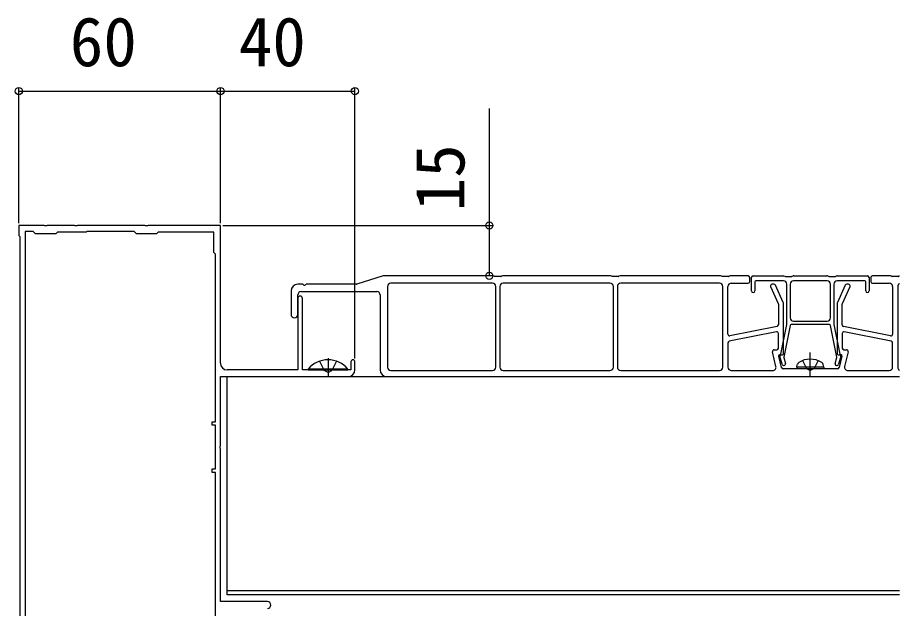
# Model space of a CAD drawing. Units: millimetres, scale not verified. Extents: x -875 to 875, y -1304 to 1296.
# Drawn here: x -610.4 to -348, y 21.8 to 197.7 of the extents above; entities that cross this region are included whole.
import ezdxf
from ezdxf.enums import TextEntityAlignment as Align

# ---------------------------------------------------------------- set-up
doc = ezdxf.new("R2010")
doc.units = ezdxf.units.MM
doc.header["$LTSCALE"] = 8
for name, color, linetype in [('0-3_YKK_11', 7, 'Continuous'), ('0-4_YKK_12', 2, 'Continuous'), ('0-5_YKK_13', 4, 'Continuous'), ('0-6_YKK_D', 6, 'Continuous')]:
    doc.layers.add(name, color=color, linetype=linetype)
doc.styles.add('ＭＳ ゴシック', font='')
doc.styles.get('ＭＳ ゴシック').set_extended_font_data('MS Gothic')

msp = doc.modelspace()

# ---------------------------------------------------------------- linework, layer by layer
at = {"layer": '0-3_YKK_11'}
msp.add_line((-510, 92.8), (-510, 95.2), dxfattribs=at)
for points in [[(-550, 94.8), (-550, 135.8), (-571.542, 135.8), (-571.725, 135.68), (-572.275, 135.68), (-572.458, 135.8), (-592.542, 135.8), (-592.725, 135.68), (-593.275, 135.68), (-593.458, 135.8), (-601.542, 135.8), (-601.725, 135.68), (-602.275, 135.68), (-602.458, 135.8), (-610, 135.8), (-610, 132.8), (-609.7, 132.5)], [(-608.1, 134), (-608.1, -22.072), (-602.385, -27.7), (-597.4, -27.7), (-597.4, -23.7)], [(-551.5, 14.3), (-551.5, 62.3), (-552.5, 62.3), (-552.5, 63.3), (-551.5, 63.3), (-551.5, 76.3), (-552.5, 76.3), (-552.5, 77.3), (-551.5, 77.3), (-551.5, 127.3), (-552, 127.8), (-552, 133.8), (-568.5, 133.8), (-569, 133.3), (-575, 133.3), (-575.7, 134), (-589.8, 134), (-590, 133.8), (-598.5, 133.8), (-599, 133.3), (-605, 133.3), (-605.7, 134), (-608.1, 134)], [(-609.7, 132.5), (-609.7, -20.9), (-610, -21.2), (-610, -29.2), (-608.5, -29.2), (-608.5, -24.3), (-608.132, -24.146), (-603, -29.2), (-589.5, -29.2), (-589.5, -28.2)], [(-527, 114.1), (-527, 92.8), (-548, 92.8)], [(-511.2, 95.2), (-511.2, 92.8), (-517.542, 92.8), (-517.725, 92.68), (-518.275, 92.68), (-518.458, 92.8), (-525.6, 92.8), (-525.6, 114.1)], [(-536, 23.8), (-550, 23.8), (-550, 69.342), (-550.12, 69.525), (-550.12, 70.075), (-550, 70.258), (-550, 90.8), (-512, 90.8)]]:
    msp.add_lwpolyline(points, dxfattribs=at)
for centre, radius, start, end in [((-526.3, 114.1), 0.7, 90.00001, 179.99999), ((-526.3, 114.1), 0.7, 0.00001, 89.99999), ((-548, 94.8), 2, 180.00001, 269.99999), ((-510.6, 95.2), 0.6, 90.00001, 179.99999), ((-510.6, 95.2), 0.6, 0.00001, 89.99999), ((-512, 92.8), 2, 270.00001, 359.99999), ((-536, 22.8), 1, 0.00001, 89.99999), ((-536, 22.8), 1, 270.00001, 359.99999)]:
    msp.add_arc(centre, radius, start, end, dxfattribs=at)
at = {"layer": '0-4_YKK_12'}
for p, q in [((-518, 96.3), (-518, 90.8)), ((-548, 90.8), (-348, 90.8)), ((-348, 27), (-548, 27))]:
    msp.add_line(p, q, dxfattribs=at)
msp.add_lwpolyline([(-348, 25.8), (-548, 25.8), (-548, 90.8)], dxfattribs=at)
at = {"layer": '0-5_YKK_13'}
for p, q in [((-501.573, 120.777), (-509.427, 118.323)), ((-469.073, 120.8), (-501.424, 120.8)), ((-468.57, 120.671), (-468.93, 120.779)), ((-466.07, 120.779), (-466.43, 120.671)), ((-434.073, 120.8), (-465.927, 120.8)), ((-433.57, 120.671), (-433.93, 120.779)), ((-431.07, 120.779), (-431.43, 120.671)), ((-401.323, 120.8), (-430.927, 120.8)), ((-400.82, 120.671), (-401.18, 120.779)), ((-398.32, 120.779), (-398.68, 120.671)), ((-393, 120.8), (-398.177, 120.8)), ((-391.5, 120.8), (-382.573, 120.8)), ((-382.43, 120.779), (-382.07, 120.671)), ((-379.93, 120.671), (-379.57, 120.779)), ((-379.427, 120.8), (-369.573, 120.8)), ((-369.43, 120.779), (-369.07, 120.671)), ((-366.93, 120.671), (-366.57, 120.779)), ((-366.427, 120.8), (-357.5, 120.8)), ((-350.823, 120.8), (-356, 120.8)), ((-350.32, 120.671), (-350.68, 120.779)), ((-348, 120.725), (-348.18, 120.671)), ((-525.52, 118.3), (-527, 118.3)), ((-509.576, 118.3), (-524.48, 118.3)), ((-469.1, 118.6), (-499.3, 118.6)), ((-466.573, 120.65), (-468.427, 120.65)), ((-434.1, 118.6), (-465.9, 118.6)), ((-431.573, 120.65), (-433.427, 120.65)), ((-401.5, 118.6), (-430.9, 118.6)), ((-398.823, 120.65), (-400.677, 120.65)), ((-398, 118.6), (-393, 118.6)), ((-392.5, 119.1), (-392.5, 120.3)), ((-392, 116.3), (-392, 120.3)), ((-391, 119), (-391, 116.3)), ((-382.5, 119.3), (-390.7, 119.3)), ((-385.322, 118.3), (-385.871, 118.3)), ((-381.927, 120.65), (-380.073, 120.65)), ((-381.5, 106.33), (-381.5, 118.3)), ((-380.5, 118.3), (-380.5, 108.3)), ((-368.927, 120.65), (-367.073, 120.65)), ((-368.5, 108.3), (-368.5, 118.3)), ((-367.5, 118.3), (-367.5, 106.33)), ((-358.3, 119.3), (-366.5, 119.3)), ((-363.129, 118.3), (-363.678, 118.3)), ((-358, 116.3), (-358, 119)), ((-357, 120.3), (-357, 116.3)), ((-356.5, 120.3), (-356.5, 119.1)), ((-356, 118.6), (-351, 118.6)), ((-348.323, 120.65), (-350.177, 120.65)), ((-529, 116.3), (-529, 109.3)), ((-526, 116.1), (-503.5, 116.1)), ((-500.3, 117.6), (-500.3, 93.6)), ((-468.1, 93.6), (-468.1, 117.6)), ((-466.9, 117.6), (-466.9, 93.6)), ((-433.1, 93.6), (-433.1, 117.6)), ((-431.9, 117.6), (-431.9, 93.6)), ((-400.5, 93.6), (-400.5, 117.6)), ((-399, 103.41), (-399, 117.6)), ((-386.326, 117.593), (-384.045, 112.574)), ((-382.545, 112.899), (-384.867, 118.007)), ((-364.133, 118.007), (-366.455, 112.888)), ((-364.955, 112.563), (-362.673, 117.593)), ((-350, 117.6), (-350, 103.41)), ((-348.5, 117.6), (-348.5, 93.6)), ((-527, 109.3), (-527, 115.1)), ((-502.5, 115.1), (-502.5, 92.8)), ((-384, 112.367), (-384, 106.21)), ((-382.5, 97.6), (-382.5, 112.692)), ((-366.5, 112.681), (-366.5, 97.6)), ((-365, 106.21), (-365, 112.357)), ((-384.402, 105.72), (-398.402, 102.92)), ((-383.263, 97.483), (-381.506, 106.271)), ((-380.528, 106.059), (-382.421, 96.598)), ((-368.766, 106.3), (-380.234, 106.3)), ((-379.5, 107.3), (-369.5, 107.3)), ((-366.579, 96.598), (-368.472, 106.059)), ((-367.494, 106.271), (-365.737, 97.483)), ((-350.598, 102.92), (-364.598, 105.72)), ((-384.598, 104.151), (-398.598, 101.351)), ((-384, 99.3), (-384, 103.66)), ((-365, 103.66), (-365, 99.3)), ((-350.402, 101.351), (-364.402, 104.151)), ((-399, 100.86), (-399, 93.6)), ((-350, 93.6), (-350, 100.86)), ((-384.716, 93.832), (-385.752, 98.184)), ((-385.266, 98.8), (-384.5, 98.8)), ((-383.62, 97.3), (-382.8, 97.3)), ((-374.5, 90.654), (-374.5, 98)), ((-366.2, 97.3), (-365.38, 97.3)), ((-364.5, 98.8), (-363.734, 98.8)), ((-363.248, 98.184), (-364.284, 93.832)), ((-520.5, 95.383), (-519.145, 92.665)), ((-515.5, 95.383), (-516.855, 92.665)), ((-383.091, 93.484), (-383.912, 96.931)), ((-382.88, 94.462), (-383.586, 96.911)), ((-382.415, 96.456), (-381.92, 94.738)), ((-367.08, 94.738), (-366.585, 96.456)), ((-365.414, 96.911), (-366.12, 94.462)), ((-365.088, 96.931), (-365.909, 93.484)), ((-523.9, 93.048), (-523.9, 92.8)), ((-512.1, 93.048), (-523.9, 93.048)), ((-523.9, 92.8), (-512.1, 92.8)), ((-518, 92.056), (-519.145, 92.665)), ((-518, 92.056), (-516.855, 92.665)), ((-512.1, 93.048), (-512.1, 92.8)), ((-499.3, 92.6), (-469.1, 92.6)), ((-465.9, 92.6), (-434.1, 92.6)), ((-430.9, 92.6), (-401.5, 92.6)), ((-398, 92.6), (-385.689, 92.6)), ((-375.02, 93.1), (-382.605, 93.1)), ((-378.5, 93.6), (-378.359, 94.402)), ((-370.5, 93.6), (-378.5, 93.6)), ((-378.5, 93.6), (-378.412, 93.1)), ((-370.588, 93.1), (-378.412, 93.1)), ((-366.395, 93.1), (-373.98, 93.1)), ((-370.5, 93.6), (-370.641, 94.402)), ((-370.5, 93.6), (-370.588, 93.1)), ((-363.311, 92.6), (-351, 92.6)), ((-500.5, 90.8), (-348, 90.8))]:
    msp.add_line(p, q, dxfattribs=at)
for points in [[(-369.5, 119.3), (-374.5, 119.3), (-379.5, 119.3)], [(-376.8, 95.579), (-375.645, 93.263), (-374.5, 92.654)], [(-372.2, 95.579), (-373.355, 93.263), (-374.5, 92.654)]]:
    msp.add_lwpolyline(points, dxfattribs=at)
for centre, radius, start, end in [((-501.424, 120.3), 0.5, 90, 107.35402), ((-469.073, 120.3), 0.5, 73.30076, 90), ((-465.927, 120.3), 0.5, 90, 106.69924), ((-434.073, 120.3), 0.5, 73.30076, 90), ((-430.927, 120.3), 0.5, 90, 106.69924), ((-401.323, 120.3), 0.5, 73.30076, 90), ((-398.177, 120.3), 0.5, 90, 106.69924), ((-393, 120.3), 0.5, 0, 90), ((-391.5, 120.3), 0.5, 90, 180), ((-382.573, 120.3), 0.5, 73.30076, 90), ((-379.427, 120.3), 0.5, 90, 106.69924), ((-369.573, 120.3), 0.5, 73.30076, 90), ((-366.427, 120.3), 0.5, 90, 106.69924), ((-357.5, 120.3), 0.5, 0, 90), ((-356, 120.3), 0.5, 90, 180), ((-350.823, 120.3), 0.5, 73.30076, 90), ((-527, 116.3), 2, 90, 180), ((-525.52, 118), 0.3, 30, 90), ((-525, 118.3), 0.3, 210, 330), ((-524.48, 118), 0.3, 90, 150), ((-509.576, 118.8), 0.5, 270, 287.35402), ((-499.3, 117.6), 1, 90, 180), ((-469.1, 117.6), 1, 0, 90), ((-468.427, 121.15), 0.5, 253.30076, 270), ((-465.9, 117.6), 1, 90, 180), ((-466.573, 121.15), 0.5, 270, 286.69924), ((-434.1, 117.6), 1, 0, 90), ((-433.427, 121.15), 0.5, 253.30076, 270), ((-430.9, 117.6), 1, 90, 180), ((-431.573, 121.15), 0.5, 270, 286.69924), ((-401.5, 117.6), 1, 360, 90), ((-400.677, 121.15), 0.5, 253.30076, 270), ((-398, 117.6), 1, 90, 180), ((-398.823, 121.15), 0.5, 270, 286.69924), ((-393, 119.1), 0.5, 270, 0), ((-390.7, 119), 0.3, 90, 180), ((-385.871, 117.8), 0.5, 90, 204.44395), ((-385.322, 117.8), 0.5, 24.44395, 90), ((-382.5, 118.3), 1, 0, 90), ((-381.927, 121.15), 0.5, 253.30076, 270), ((-379.5, 118.3), 1, 90, 180), ((-380.073, 121.15), 0.5, 270, 286.69924), ((-369.5, 118.3), 1, 0, 90), ((-368.927, 121.15), 0.5, 253.30076, 270), ((-366.5, 118.3), 1, 90, 180), ((-367.073, 121.15), 0.5, 270, 286.69924), ((-363.678, 117.8), 0.5, 90, 155.5983), ((-363.129, 117.8), 0.5, 335.5983, 90), ((-358.3, 119), 0.3, 0, 90), ((-356, 119.1), 0.5, 180, 270), ((-351, 117.6), 1, 0, 90), ((-350.177, 121.15), 0.5, 253.30076, 270), ((-347.5, 117.6), 1, 119.99981, 180), ((-348.323, 121.15), 0.5, 270, 286.69924), ((-526, 115.1), 1, 90, 180), ((-503.5, 115.1), 1, 0, 90), ((-391.5, 116.3), 0.5, 180, 270), ((-391.5, 116.3), 0.5, 270, 0), ((-357.5, 116.3), 0.5, 180, 270), ((-357.5, 116.3), 0.5, 270, 0), ((-383, 112.692), 0.5, 0, 24.44395), ((-366, 112.681), 0.5, 155.5983, 180), ((-384.5, 112.367), 0.5, 0, 24.44395), ((-364.5, 112.357), 0.5, 155.5983, 180), ((-528, 109.3), 1, 180, 0), ((-379.5, 108.3), 1, 180, 270), ((-369.5, 108.3), 1, 270, 0), ((-384.5, 106.21), 0.5, 281.30993, 0), ((-381.8, 106.33), 0.3, 348.69007, 0), ((-380.234, 106), 0.3, 90, 168.69007), ((-368.766, 106), 0.3, 11.30993, 90), ((-367.2, 106.33), 0.3, 180, 191.30993), ((-364.5, 106.21), 0.5, 180, 258.69007), ((-398.5, 103.41), 0.5, 180, 281.30993), ((-384.5, 103.66), 0.5, 0, 101.30993), ((-364.5, 103.66), 0.5, 78.69007, 180), ((-350.5, 103.41), 0.5, 258.69007, 0), ((-398.5, 100.86), 0.5, 101.30993, 180), ((-350.5, 100.86), 0.5, 0, 78.69007), ((-385.266, 98.3), 0.5, 90, 193.3925), ((-384.5, 99.3), 0.5, 270, 0), ((-383.62, 97), 0.3, 90, 193.3925), ((-383.3, 97), 0.3, 114.827, 197.33887), ((-383.558, 97.542), 0.3, 296.01796, 348.69007), ((-382.8, 97.6), 0.3, 270, 0), ((-366.2, 97.6), 0.3, 180, 270), ((-365.442, 97.542), 0.3, 191.30993, 243.98204), ((-365.7, 97), 0.3, 342.66113, 65.173), ((-365.38, 97), 0.3, 346.6075, 90), ((-364.5, 99.3), 0.5, 180, 270), ((-363.734, 98.3), 0.5, 346.6075, 90), ((-518, 88.1), 7.7, 39.98312, 140.01688), ((-382.4, 94.6), 0.5, 196.079, 16.079), ((-382.126, 96.539), 0.3, 168.69007, 196.079), ((-377.472, 94.246), 0.9, 122.05588, 170), ((-374.5, 89.5), 6.5, 57.94412, 122.05588), ((-371.528, 94.246), 0.9, 10, 57.94412), ((-366.6, 94.6), 0.5, 163.921, 343.921), ((-366.874, 96.539), 0.3, 343.921, 11.30993), ((-500.5, 92.8), 2, 180, 270), ((-499.3, 93.6), 1, 180, 270), ((-469.1, 93.6), 1, 270, 0), ((-465.9, 93.6), 1, 180, 270), ((-434.1, 93.6), 1, 270, 0), ((-430.9, 93.6), 1, 180, 270), ((-401.5, 93.6), 1, 270, 360), ((-398, 93.6), 1, 180, 270), ((-385.689, 93.6), 1, 270, 13.3925), ((-382.605, 93.6), 0.5, 193.3925, 270), ((-375.02, 92.8), 0.3, 30, 90), ((-374.5, 93.1), 0.3, 210, 330), ((-373.98, 92.8), 0.3, 90, 150), ((-366.395, 93.6), 0.5, 270, 346.6075), ((-363.311, 93.6), 1, 166.6075, 270), ((-351, 93.6), 1, 270, 0), ((-347.5, 93.6), 1, 180, 240.00019)]:
    msp.add_arc(centre, radius, start, end, dxfattribs=at)
at = {"layer": '0-6_YKK_D'}
for p, q in [((-610, 136.5), (-610, 176.8)), ((-610, 175.8), (-550, 175.8)), ((-550, 136.5), (-550, 176.8)), ((-550, 136.5), (-550, 176.8)), ((-550, 175.8), (-510, 175.8)), ((-510, 96.2), (-510, 176.8)), ((-549.3, 135.8), (-469, 135.8))]:
    msp.add_line(p, q, dxfattribs=at)
msp.add_lwpolyline([(-470, 120.8), (-470, 135.8), (-470, 170.645)], dxfattribs=at)
for centre in [(-610, 175.8), (-550, 175.8), (-550, 175.8), (-510, 175.8), (-470, 135.8), (-470, 120.8)]:
    msp.add_circle(centre, 1.075, dxfattribs=at)

# ---------------------------------------------------------------- texts
at = {"layer": '0-6_YKK_D', "style": 'ＭＳ ゴシック'}
for s, p in [('60', (-594.83, 178.8)), ('40', (-544.545, 178.8))]:
    msp.add_text(s, height=14.66, dxfattribs=at).set_placement(p, align=Align.BOTTOM_LEFT)
msp.add_text('15', height=14.66, rotation=90, dxfattribs=at).set_placement((-473, 140.032), align=Align.BOTTOM_LEFT)

doc.saveas('drawing.dxf')
